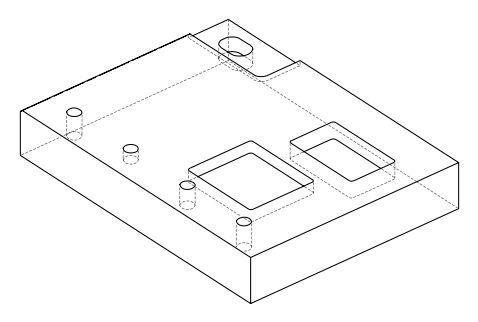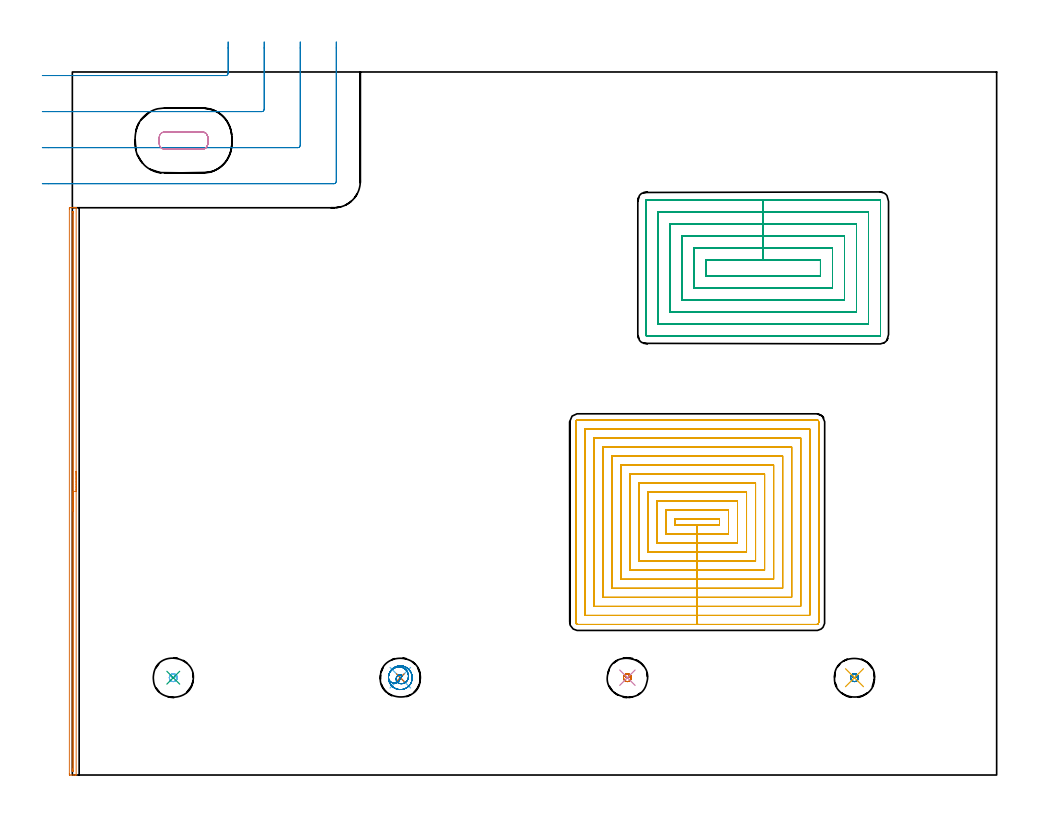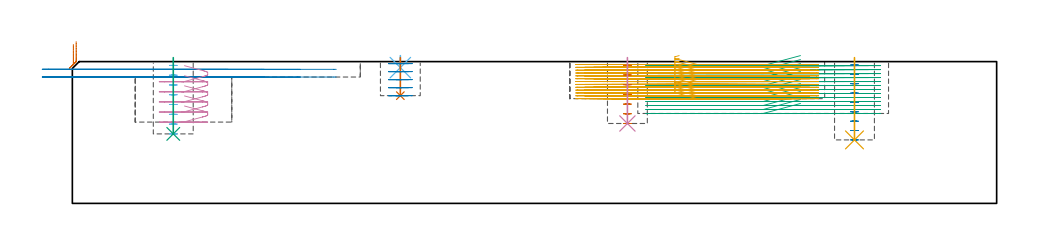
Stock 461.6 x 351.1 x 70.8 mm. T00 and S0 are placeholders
(PLAN: 14 operations, 9 tool changes, 133.5 min)
(1 AREA_MILL | FG_CHAMFER_SURFACE | UGT0205_001 | 4.68 min | 1650 mm3)
(2 MILL_CORNER_NOTCH_RECTANGULAR | CORNER_NOTCH_RECTANGULAR | UGT0201_106 | Follow Part, ap 6, ae 75% | 2.82 min | 74782 mm3)
(3 MILL_RECTANGULAR_POCKET | POCKET_RECTANGULAR_STRAIGHT | NXT0201_009 | Follow Part, ap 2, ae 75% | 40.87 min | 245680 mm3)
(4 MILL_RECTANGULAR_POCKET_1 | POCKET_RECTANGULAR_STRAIGHT_1 | UGT0201_106 | Follow Part, ap 6, ae 75% | 1.25 min | 31154 mm3)
(5 MILL_RECTANGULAR_POCKET_2 | POCKET_RECTANGULAR_STRAIGHT_2 | NXT0201_008 | Follow Part, ap 1.5, ae 75% | 79.91 min | 254518 mm3)
(6 MILL_BLIND_HOLE_FROM_SOLID_MATERIAL | STEP1POCKET | NXT0201_012 | Spiral | 0.6 min | 11217 mm3)
(7 MILL_BLIND_HOLE_FROM_SOLID_MATERIAL_1 | STEP1POCKET_2 | NXT0201_012 | Spiral | 0.52 min | 9600 mm3)
(8 MILL_BLIND_HOLE_FROM_SOLID_MATERIAL_2 | STEP1POCKET_3 | NXT0201_012 | Spiral | 0.67 min | 12158 mm3)
(9 BORE_BLIND_HOLE | STEP1POCKET | UGT0332_076 | 0.15 min | 0 mm3)
(10 BORE_BLIND_HOLE_1 | STEP1POCKET_2 | UGT0332_076 | 0.13 min | 0 mm3)
(11 BORE_BLIND_HOLE_2 | STEP1POCKET_3 | UGT0332_076 | 0.17 min | 0 mm3)
(12 SPOT_DRILL | STEP1POCKET_1 | NXT0321_9005460120000 | 0.05 min | 208 mm3)
(13 DRILL_BLIND_HOLE_INTO_CENTER | STEP1POCKET_1 | NXT0301_128 | 0.08 min | 1595 mm3)
(14 MILL_ROUGH_BLIND_HOLE_CONTOUR | STEP1POCKET_1 | NXT0201_009 | Spiral | 1.55 min | 3466 mm3)
(TOOL UGT0205_001 | Chamfer Mill 20 x 3 x 45 deg. | D20 FL50 Z2)
(TOOL UGT0201_106 | End Mill 24 mm | D24 FL25 Z2)
(TOOL NXT0201_009 | ENDMILL 8mm [2P460-0800-NA 1630] | D8 FL26 Z6)
(TOOL NXT0201_008 | ENDMILL 6mm [2P460-0600-NA 1630] | D6 FL26 Z6)
(TOOL NXT0201_012 | ENDMILL 16mm [2P460-1600-NA 1630] | D16 FL38 Z6)
(TOOL UGT0332_076 | 19.75 mm Rough Boring Bar | D19.75)
(TOOL NXT0321_9005460120000 | NC Spot Drill, 142deg, 12mm, Carbide, Uncoated | D12 PA142 FL30 Z2)
(TOOL NXT0301_128 | Carbide Drill 12mm [861.1-1200-036A1-GP GC34] | D12 PA150 FL37.4 Z2)
(OP 1 AREA_MILL)
G17 G21 G94 G90
T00 M6
G54
G17 G0 G90 X1.9 Y151.65 S1061 M3
G43 Z80.8 H0
G94 G1 Y151.612 Z79.928 F250.
Y151.498 Z79.063
Y151.309 Z78.212
Y151.047 Z77.38
Y150.713 Z76.574
Y150.31 Z75.8
Y149.842 Z75.064
Y149.31 Z74.372
Y148.721 Z73.729
Y148.078 Z73.139
Y147.386 Z72.608
Y146.65 Z72.14
Y145.876 Z71.737
Y145.07 Z71.403
Y144.238 Z71.141
Y143.387 Z70.952
Y142.522 Z70.838
Y141.65 Z70.8
Y0.162
X1.898 Y0.01 Z70.789
X1.762 Y0.002 Z70.654
X1.62 Y0. Z70.52
X1.275 Z70.175
X0.638 Z69.533
X-0.557 Z68.34
X-1.115 Y0.001 Z67.779
X-1.341 Y0.004 Z67.553
X-1.491 Y0.01 Z67.404
X-1.496 Y0.221 Z67.401
X-1.5 Y0.608 Z67.4
X-1.499 Y282.692 Z67.401
X-1.496 Y283.079
X-1.491 Y283.29 Z67.404
X-1.115 Y283.3 Z67.779
X-0.557 Z68.34
X-0.238 Z68.658
X0.32 Z69.216
X0.638 Z69.533
X1.275 Z70.175
X1.62 Z70.52
X1.762 Y283.298 Z70.654
X1.898 Y283.29 Z70.788
X1.9 Y283.138 Z70.8
Y141.65
X0.486 Z69.386
X0.485 Y2.074 Z69.385
X0.484 Y2.033 Z69.384
X0.482 Y2.013 Z69.382
X0.481 Y2.011 Z69.381
X0.452 Y2.008 Z69.352
X0.147 Y2.001 Z69.047
X-0.021 Y2.003 Z68.879
X-0.05 Y2.005 Z68.85
X-0.076 Y2.009 Z68.824
X-0.079 Y2.046 Z68.821
X-0.084 Y2.236 Z68.816
X-0.085 Y2.394 Z68.815
X-0.086 Y2.976 Z68.814
X-0.085 Y280.906 Z68.815
X-0.081 Y281.197 Z68.819
X-0.079 Y281.268 Z68.821
X-0.075 Y281.291 Z68.825
X-0.057 Y281.293 Z68.843
X0.007 Y281.296 Z68.907
X0.252 Y281.299 Z69.152
X0.421 Y281.297 Z69.321
X0.45 Y281.295 Z69.35
X0.476 Y281.291 Z69.376
X0.479 Y281.254 Z69.379
X0.484 Y281.064 Z69.384
X0.485 Y280.906 Z69.385
X0.486 Y280.751 Z69.386
Y141.65
Y140.778 Z69.424
Y139.914 Z69.538
Y139.062 Z69.726
Y138.23 Z69.989
Y137.424 Z70.323
Y136.65 Z70.725
Y135.914 Z71.194
Y135.222 Z71.725
Y134.579 Z72.315
Y133.99 Z72.958
Y133.458 Z73.65
Y132.99 Z74.386
Y132.587 Z75.16
Y132.253 Z75.966
Y131.991 Z76.798
Y131.802 Z77.649
Y131.688 Z78.514
Y131.65 Z79.386
G0 Z80.8
M5
M2
(OP 2 MILL_CORNER_NOTCH_RECTANGULAR)
G17 G21 G94 G90
T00 M6
G54
G17 G0 G90 X-15. Y349.3 S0 M3
G43 Z80.8 H0
Z66.95
G94 G1 X-12. F250.
X76.607 F500.
G3 X77.8 Y350.493 R1.2
G1 Y363.1
Y366.1 F250.
G0 Z80.8
X-15. Y331.3
Z66.95
G1 X-12.
X94.606 F500.
G3 X95.8 Y332.494 R1.2
G1 Y363.1
Y366.1 F250.
G0 Z80.8
X-15. Y313.3
Z66.95
G1 X-12.
X112.606 F500.
G3 X113.8 Y314.494 R1.2
G1 Y363.1
Y366.1 F250.
G0 Z80.8
X-15. Y295.3
Z66.95
G1 X-12.
X130.606 F500.
G3 X131.8 Y296.494 R1.2
G1 Y363.1
Y366.1 F250.
G0 Z80.8
X-15. Y349.3
Z63.1
G1 X-12.
X76.607 F500.
G3 X77.8 Y350.493 R1.2
G1 Y363.1
Y366.1 F250.
G0 Z80.8
X-15. Y331.3
Z63.1
G1 X-12.
X94.606 F500.
G3 X95.8 Y332.494 R1.2
G1 Y363.1
Y366.1 F250.
G0 Z80.8
X-15. Y313.3
Z63.1
G1 X-12.
X112.606 F500.
G3 X113.8 Y314.494 R1.2
G1 Y363.1
Y366.1 F250.
G0 Z80.8
X-15. Y295.3
Z63.1
G1 X-12.
X130.606 F500.
G3 X131.8 Y296.494 R1.2
G1 Y363.1
Y366.1 F250.
G0 Z80.8
M5
M2
(OP 3 MILL_RECTANGULAR_POCKET)
G17 G21 G94 G90
T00 M6
G54
G17 G0 G90 X363.632 Y257.2 S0 M3
G43 Z80.8 H1
Z73.8
G94 G1 X345. Z68.808 F250.
X316.4 F500.
Y249.3
X373.6
Y257.2
X345.
Y263.2
X310.4
Y243.3
X379.6
Y263.2
X345.
Y269.2
X304.4
Y237.3
X385.6
Y269.2
X345.
Y275.2
X298.4
Y231.3
X391.6
Y275.2
X345.
Y281.2
X292.4
Y225.3
X397.6
Y281.2
X345.
Y287.2
X286.8
G3 X286.4 Y286.8 R0.4
G1 Y219.7
G3 X286.8 Y219.3 R0.4
G1 X403.2
G3 X403.6 Y219.7 R0.4
G1 Y286.8
G3 X403.2 Y287.2 R0.4
G1 X345.
X344.
G0 X363.632 Y257.2 Z71.808
G1 X345. Z66.815 F250.
X316.4 F500.
Y249.3
X373.6
Y257.2
X345.
Y263.2
X310.4
Y243.3
X379.6
Y263.2
X345.
Y269.2
X304.4
Y237.3
X385.6
Y269.2
X345.
Y275.2
X298.4
Y231.3
X391.6
Y275.2
X345.
Y281.2
X292.4
Y225.3
X397.6
Y281.2
X345.
Y287.2
X286.8
G3 X286.4 Y286.8 R0.4
G1 Y219.7
G3 X286.8 Y219.3 R0.4
G1 X403.2
G3 X403.6 Y219.7 R0.4
G1 Y286.8
G3 X403.2 Y287.2 R0.4
G1 X345.
X344.
G0 X363.632 Y257.2 Z69.815
G1 X345. Z64.823 F250.
X316.4 F500.
Y249.3
X373.6
Y257.2
X345.
Y263.2
X310.4
Y243.3
X379.6
Y263.2
X345.
Y269.2
X304.4
Y237.3
X385.6
Y269.2
X345.
Y275.2
X298.4
Y231.3
X391.6
Y275.2
X345.
Y281.2
X292.4
Y225.3
X397.6
Y281.2
X345.
Y287.2
X286.8
G3 X286.4 Y286.8 R0.4
G1 Y219.7
G3 X286.8 Y219.3 R0.4
G1 X403.2
G3 X403.6 Y219.7 R0.4
G1 Y286.8
G3 X403.2 Y287.2 R0.4
G1 X345.
X344.
G0 X363.632 Y257.2 Z67.823
G1 X345. Z62.831 F250.
X316.4 F500.
Y249.3
X373.6
Y257.2
X345.
Y263.2
X310.4
Y243.3
X379.6
Y263.2
X345.
Y269.2
X304.4
Y237.3
X385.6
Y269.2
X345.
Y275.2
X298.4
Y231.3
X391.6
Y275.2
X345.
Y281.2
X292.4
Y225.3
X397.6
Y281.2
X345.
Y287.2
X286.8
G3 X286.4 Y286.8 R0.4
G1 Y219.7
G3 X286.8 Y219.3 R0.4
G1 X403.2
G3 X403.6 Y219.7 R0.4
G1 Y286.8
G3 X403.2 Y287.2 R0.4
G1 X345.
X344.
G0 X363.632 Y257.2 Z65.831
G1 X345. Z60.838 F250.
X316.4 F500.
Y249.3
X373.6
Y257.2
X345.
Y263.2
X310.4
Y243.3
X379.6
Y263.2
X345.
Y269.2
X304.4
Y237.3
X385.6
Y269.2
X345.
Y275.2
X298.4
Y231.3
X391.6
Y275.2
X345.
Y281.2
X292.4
Y225.3
X397.6
Y281.2
X345.
Y287.2
X286.8
G3 X286.4 Y286.8 R0.4
G1 Y219.7
G3 X286.8 Y219.3 R0.4
G1 X403.2
G3 X403.6 Y219.7 R0.4
G1 Y286.8
G3 X403.2 Y287.2 R0.4
G1 X345.
X344.
G0 X363.632 Y257.2 Z63.838
G1 X345. Z58.846 F250.
X316.4 F500.
Y249.3
X373.6
Y257.2
X345.
Y263.2
X310.4
Y243.3
X379.6
Y263.2
X345.
Y269.2
X304.4
Y237.3
X385.6
Y269.2
X345.
Y275.2
X298.4
Y231.3
X391.6
Y275.2
X345.
Y281.2
X292.4
Y225.3
X397.6
Y281.2
X345.
Y287.2
X286.8
G3 X286.4 Y286.8 R0.4
G1 Y219.7
G3 X286.8 Y219.3 R0.4
G1 X403.2
G3 X403.6 Y219.7 R0.4
G1 Y286.8
G3 X403.2 Y287.2 R0.4
G1 X345.
X344.
G0 X363.632 Y257.2 Z61.846
G1 X345. Z56.854 F250.
X316.4 F500.
Y249.3
X373.6
Y257.2
X345.
Y263.2
X310.4
Y243.3
X379.6
Y263.2
X345.
Y269.2
X304.4
Y237.3
X385.6
Y269.2
X345.
Y275.2
X298.4
Y231.3
X391.6
Y275.2
X345.
Y281.2
X292.4
Y225.3
X397.6
Y281.2
X345.
Y287.2
X286.8
G3 X286.4 Y286.8 R0.4
G1 Y219.7
G3 X286.8 Y219.3 R0.4
G1 X403.2
G3 X403.6 Y219.7 R0.4
G1 Y286.8
G3 X403.2 Y287.2 R0.4
G1 X345.
X344.
G0 X363.632 Y257.2 Z59.854
G1 X345. Z54.861 F250.
X316.4 F500.
Y249.3
X373.6
Y257.2
X345.
Y263.2
X310.4
Y243.3
X379.6
Y263.2
X345.
Y269.2
X304.4
Y237.3
X385.6
Y269.2
X345.
Y275.2
X298.4
Y231.3
X391.6
Y275.2
X345.
Y281.2
X292.4
Y225.3
X397.6
Y281.2
X345.
Y287.2
X286.8
G3 X286.4 Y286.8 R0.4
G1 Y219.7
G3 X286.8 Y219.3 R0.4
G1 X403.2
G3 X403.6 Y219.7 R0.4
G1 Y286.8
G3 X403.2 Y287.2 R0.4
G1 X345.
X344.
G0 X363.632 Y257.2 Z57.861
G1 X345. Z52.869 F250.
X316.4 F500.
Y249.3
X373.6
Y257.2
X345.
Y263.2
X310.4
Y243.3
X379.6
Y263.2
X345.
Y269.2
X304.4
Y237.3
X385.6
Y269.2
X345.
Y275.2
X298.4
Y231.3
X391.6
Y275.2
X345.
Y281.2
X292.4
Y225.3
X397.6
Y281.2
X345.
Y287.2
X286.8
G3 X286.4 Y286.8 R0.4
G1 Y219.7
G3 X286.8 Y219.3 R0.4
G1 X403.2
G3 X403.6 Y219.7 R0.4
G1 Y286.8
G3 X403.2 Y287.2 R0.4
G1 X345.
X344.
G0 X363.632 Y257.2 Z55.869
G1 X345. Z50.877 F250.
X316.4 F500.
Y249.3
X373.6
Y257.2
X345.
Y263.2
X310.4
Y243.3
X379.6
Y263.2
X345.
Y269.2
X304.4
Y237.3
X385.6
Y269.2
X345.
Y275.2
X298.4
Y231.3
X391.6
Y275.2
X345.
Y281.2
X292.4
Y225.3
X397.6
Y281.2
X345.
Y287.2
X286.8
G3 X286.4 Y286.8 R0.4
G1 Y219.7
G3 X286.8 Y219.3 R0.4
G1 X403.2
G3 X403.6 Y219.7 R0.4
G1 Y286.8
G3 X403.2 Y287.2 R0.4
G1 X345.
X344.
G0 X363.632 Y257.2 Z53.877
G1 X345. Z48.885 F250.
X316.4 F500.
Y249.3
X373.6
Y257.2
X345.
Y263.2
X310.4
Y243.3
X379.6
Y263.2
X345.
Y269.2
X304.4
Y237.3
X385.6
Y269.2
X345.
Y275.2
X298.4
Y231.3
X391.6
Y275.2
X345.
Y281.2
X292.4
Y225.3
X397.6
Y281.2
X345.
Y287.2
X286.8
G3 X286.4 Y286.8 R0.4
G1 Y219.7
G3 X286.8 Y219.3 R0.4
G1 X403.2
G3 X403.6 Y219.7 R0.4
G1 Y286.8
G3 X403.2 Y287.2 R0.4
G1 X345.
X344.
G0 X363.632 Y257.2 Z51.885
G1 X345. Z46.892 F250.
X316.4 F500.
Y249.3
X373.6
Y257.2
X345.
Y263.2
X310.4
Y243.3
X379.6
Y263.2
X345.
Y269.2
X304.4
Y237.3
X385.6
Y269.2
X345.
Y275.2
X298.4
Y231.3
X391.6
Y275.2
X345.
Y281.2
X292.4
Y225.3
X397.6
Y281.2
X345.
Y287.2
X286.8
G3 X286.4 Y286.8 R0.4
G1 Y219.7
G3 X286.8 Y219.3 R0.4
G1 X403.2
G3 X403.6 Y219.7 R0.4
G1 Y286.8
G3 X403.2 Y287.2 R0.4
G1 X345.
X344.
G0 X363.632 Y257.2 Z49.892
G1 X345. Z44.9 F250.
X316.4 F500.
Y249.3
X373.6
Y257.2
X345.
Y263.2
X310.4
Y243.3
X379.6
Y263.2
X345.
Y269.2
X304.4
Y237.3
X385.6
Y269.2
X345.
Y275.2
X298.4
Y231.3
X391.6
Y275.2
X345.
Y281.2
X292.4
Y225.3
X397.6
Y281.2
X345.
Y287.2
X286.8
G3 X286.4 Y286.8 R0.4
G1 Y219.7
G3 X286.8 Y219.3 R0.4
G1 X403.2
G3 X403.6 Y219.7 R0.4
G1 Y286.8
G3 X403.2 Y287.2 R0.4
G1 X345.
X344.
G0 Z80.8
M5
M2
(OP 4 MILL_RECTANGULAR_POCKET_1)
G17 G21 G94 G90
T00 M6
G54
G17 G0 G90 X55.995 Y312.6 S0 M3
G43 Z80.8 H0
Z68.767
G94 G1 X65.161 Z66.31 F250.
X65.575 Y312.659 Z66.198
X65.975 Y312.784 Z66.086
X66.349 Y312.971 Z65.974
X66.688 Y313.216 Z65.862
X66.984 Y313.512 Z65.75
X67.229 Y313.851 Z65.638
X67.416 Y314.225 Z65.526
X67.541 Y314.625 Z65.414
X67.6 Y315.039 Z65.302
Y318.661 Z64.331
X67.541 Y319.075 Z64.219
X67.416 Y319.475 Z64.107
X67.229 Y319.849 Z63.995
X66.984 Y320.188 Z63.882
X66.688 Y320.484 Z63.77
X66.349 Y320.729 Z63.658
X65.975 Y320.916 Z63.546
X65.575 Y321.041 Z63.434
X65.161 Y321.1 Z63.322
X65. Z63.279
X55.5 Z60.733
X46. F500.
G3 X43.4 Y318.5 R2.6
G1 Y315.2
G3 X46. Y312.6 R2.6
G1 X65.
G3 X67.6 Y315.2 R2.6
G1 Y318.5
G3 X65. Y321.1 R2.6
G1 X55.5
X54.5
G0 X55.995 Y312.6 Z63.733
G1 X65.161 Z61.277 F250.
X65.575 Y312.659 Z61.165
X65.975 Y312.784 Z61.053
X66.349 Y312.971 Z60.941
X66.688 Y313.216 Z60.829
X66.984 Y313.512 Z60.717
X67.229 Y313.851 Z60.604
X67.416 Y314.225 Z60.492
X67.541 Y314.625 Z60.38
X67.6 Y315.039 Z60.268
Y318.661 Z59.298
X67.541 Y319.075 Z59.185
X67.416 Y319.475 Z59.073
X67.229 Y319.849 Z58.961
X66.984 Y320.188 Z58.849
X66.688 Y320.484 Z58.737
X66.349 Y320.729 Z58.625
X65.975 Y320.916 Z58.513
X65.575 Y321.041 Z58.401
X65.161 Y321.1 Z58.289
X65. Z58.245
X55.5 Z55.7
X46. F500.
G3 X43.4 Y318.5 R2.6
G1 Y315.2
G3 X46. Y312.6 R2.6
G1 X65.
G3 X67.6 Y315.2 R2.6
G1 Y318.5
G3 X65. Y321.1 R2.6
G1 X55.5
X54.5
G0 X55.995 Y312.6 Z58.7
G1 X65.161 Z56.244 F250.
X65.575 Y312.659 Z56.132
X65.975 Y312.784 Z56.02
X66.349 Y312.971 Z55.907
X66.688 Y313.216 Z55.795
X66.984 Y313.512 Z55.683
X67.229 Y313.851 Z55.571
X67.416 Y314.225 Z55.459
X67.541 Y314.625 Z55.347
X67.6 Y315.039 Z55.235
Y318.661 Z54.264
X67.541 Y319.075 Z54.152
X67.416 Y319.475 Z54.04
X67.229 Y319.849 Z53.928
X66.984 Y320.188 Z53.816
X66.688 Y320.484 Z53.704
X66.349 Y320.729 Z53.592
X65.975 Y320.916 Z53.48
X65.575 Y321.041 Z53.367
X65.161 Y321.1 Z53.255
X65. Z53.212
X55.5 Z50.667
X46. F500.
G3 X43.4 Y318.5 R2.6
G1 Y315.2
G3 X46. Y312.6 R2.6
G1 X65.
G3 X67.6 Y315.2 R2.6
G1 Y318.5
G3 X65. Y321.1 R2.6
G1 X55.5
X54.5
G0 X55.995 Y312.6 Z53.667
G1 X65.161 Z51.21 F250.
X65.575 Y312.659 Z51.098
X65.975 Y312.784 Z50.986
X66.349 Y312.971 Z50.874
X66.688 Y313.216 Z50.762
X66.984 Y313.512 Z50.65
X67.229 Y313.851 Z50.538
X67.416 Y314.225 Z50.426
X67.541 Y314.625 Z50.314
X67.6 Y315.039 Z50.202
Y318.661 Z49.231
X67.541 Y319.075 Z49.119
X67.416 Y319.475 Z49.007
X67.229 Y319.849 Z48.895
X66.984 Y320.188 Z48.783
X66.688 Y320.484 Z48.67
X66.349 Y320.729 Z48.558
X65.975 Y320.916 Z48.446
X65.575 Y321.041 Z48.334
X65.161 Y321.1 Z48.222
X65. Z48.179
X55.5 Z45.633
X46. F500.
G3 X43.4 Y318.5 R2.6
G1 Y315.2
G3 X46. Y312.6 R2.6
G1 X65.
G3 X67.6 Y315.2 R2.6
G1 Y318.5
G3 X65. Y321.1 R2.6
G1 X55.5
X54.5
G0 X55.995 Y312.6 Z48.633
G1 X65.161 Z46.177 F250.
X65.575 Y312.659 Z46.065
X65.975 Y312.784 Z45.953
X66.349 Y312.971 Z45.841
X66.688 Y313.216 Z45.729
X66.984 Y313.512 Z45.617
X67.229 Y313.851 Z45.505
X67.416 Y314.225 Z45.392
X67.541 Y314.625 Z45.28
X67.6 Y315.039 Z45.168
Y318.661 Z44.198
X67.541 Y319.075 Z44.085
X67.416 Y319.475 Z43.973
X67.229 Y319.849 Z43.861
X66.984 Y320.188 Z43.749
X66.688 Y320.484 Z43.637
X66.349 Y320.729 Z43.525
X65.975 Y320.916 Z43.413
X65.575 Y321.041 Z43.301
X65.161 Y321.1 Z43.189
X65. Z43.146
X55.5 Z40.6
X46. F500.
G3 X43.4 Y318.5 R2.6
G1 Y315.2
G3 X46. Y312.6 R2.6
G1 X65.
G3 X67.6 Y315.2 R2.6
G1 Y318.5
G3 X65. Y321.1 R2.6
G1 X55.5
X54.5
G0 Z80.8
M5
M2
(OP 5 MILL_RECTANGULAR_POCKET_2)
G17 G21 G94 G90
T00 M6
G54
G17 G0 G90 X303.057 Y127.9 S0 M3
G43 Z80.8 H1
Z73.8
G94 G1 X300.9 Z73.222 F250.
Y124.7 Z72.364
X312.05 Z69.377
X323.2 F500.
Y127.9
X300.9
Y124.7
X312.05
Y120.2
X327.7
Y132.4
X296.4
Y120.2
X312.05
Y115.7
X332.2
Y136.9
X291.9
Y115.7
X312.05
Y111.2
X336.7
Y141.4
X287.4
Y111.2
X312.05
Y106.7
X341.2
Y145.9
X282.9
Y106.7
X312.05
Y102.2
X345.7
Y150.4
X278.4
Y102.2
X312.05
Y97.7
X350.2
Y154.9
X273.9
Y97.7
X312.05
Y93.2
X354.7
Y159.4
X269.4
Y93.2
X312.05
Y88.7
X359.2
Y163.9
X264.9
Y88.7
X312.05
Y84.2
X363.7
Y168.4
X260.4
Y84.2
X312.05
Y79.7
X368.2
Y172.9
X255.9
Y79.7
X312.05
Y75.2
X371.7
G3 X372.7 Y76.2 R1.
G1 Y176.4
G3 X371.7 Y177.4 R1.
G1 X252.4
G3 X251.4 Y176.4 R1.
G1 Y76.2
G3 X252.4 Y75.2 R1.
G1 X312.05
X313.05
G0 X303.057 Y127.9 Z72.377
G1 X300.9 Z71.799 F250.
Y124.7 Z70.941
X312.05 Z67.954
X323.2 F500.
Y127.9
X300.9
Y124.7
X312.05
Y120.2
X327.7
Y132.4
X296.4
Y120.2
X312.05
Y115.7
X332.2
Y136.9
X291.9
Y115.7
X312.05
Y111.2
X336.7
Y141.4
X287.4
Y111.2
X312.05
Y106.7
X341.2
Y145.9
X282.9
Y106.7
X312.05
Y102.2
X345.7
Y150.4
X278.4
Y102.2
X312.05
Y97.7
X350.2
Y154.9
X273.9
Y97.7
X312.05
Y93.2
X354.7
Y159.4
X269.4
Y93.2
X312.05
Y88.7
X359.2
Y163.9
X264.9
Y88.7
X312.05
Y84.2
X363.7
Y168.4
X260.4
Y84.2
X312.05
Y79.7
X368.2
Y172.9
X255.9
Y79.7
X312.05
Y75.2
X371.7
G3 X372.7 Y76.2 R1.
G1 Y176.4
G3 X371.7 Y177.4 R1.
G1 X252.4
G3 X251.4 Y176.4 R1.
G1 Y76.2
G3 X252.4 Y75.2 R1.
G1 X312.05
X313.05
G0 X303.057 Y127.9 Z70.954
G1 X300.9 Z70.376 F250.
Y124.7 Z69.518
X312.05 Z66.531
X323.2 F500.
Y127.9
X300.9
Y124.7
X312.05
Y120.2
X327.7
Y132.4
X296.4
Y120.2
X312.05
Y115.7
X332.2
Y136.9
X291.9
Y115.7
X312.05
Y111.2
X336.7
Y141.4
X287.4
Y111.2
X312.05
Y106.7
X341.2
Y145.9
X282.9
Y106.7
X312.05
Y102.2
X345.7
Y150.4
X278.4
Y102.2
X312.05
Y97.7
X350.2
Y154.9
X273.9
Y97.7
X312.05
Y93.2
X354.7
Y159.4
X269.4
Y93.2
X312.05
Y88.7
X359.2
Y163.9
X264.9
Y88.7
X312.05
Y84.2
X363.7
Y168.4
X260.4
Y84.2
X312.05
Y79.7
X368.2
Y172.9
X255.9
Y79.7
X312.05
Y75.2
X371.7
G3 X372.7 Y76.2 R1.
G1 Y176.4
G3 X371.7 Y177.4 R1.
G1 X252.4
G3 X251.4 Y176.4 R1.
G1 Y76.2
G3 X252.4 Y75.2 R1.
G1 X312.05
X313.05
G0 X303.057 Y127.9 Z69.531
G1 X300.9 Z68.953 F250.
Y124.7 Z68.095
X312.05 Z65.108
X323.2 F500.
Y127.9
X300.9
Y124.7
X312.05
Y120.2
X327.7
Y132.4
X296.4
Y120.2
X312.05
Y115.7
X332.2
Y136.9
X291.9
Y115.7
X312.05
Y111.2
X336.7
Y141.4
X287.4
Y111.2
X312.05
Y106.7
X341.2
Y145.9
X282.9
Y106.7
X312.05
Y102.2
X345.7
Y150.4
X278.4
Y102.2
X312.05
Y97.7
X350.2
Y154.9
X273.9
Y97.7
X312.05
Y93.2
X354.7
Y159.4
X269.4
Y93.2
X312.05
Y88.7
X359.2
Y163.9
X264.9
Y88.7
X312.05
Y84.2
X363.7
Y168.4
X260.4
Y84.2
X312.05
Y79.7
X368.2
Y172.9
X255.9
Y79.7
X312.05
Y75.2
X371.7
G3 X372.7 Y76.2 R1.
G1 Y176.4
G3 X371.7 Y177.4 R1.
G1 X252.4
G3 X251.4 Y176.4 R1.
G1 Y76.2
G3 X252.4 Y75.2 R1.
G1 X312.05
X313.05
G0 X303.057 Y127.9 Z68.108
G1 X300.9 Z67.53 F250.
Y124.7 Z66.672
X312.05 Z63.685
X323.2 F500.
Y127.9
X300.9
Y124.7
X312.05
Y120.2
X327.7
Y132.4
X296.4
Y120.2
X312.05
Y115.7
X332.2
Y136.9
X291.9
Y115.7
X312.05
Y111.2
X336.7
Y141.4
X287.4
Y111.2
X312.05
Y106.7
X341.2
Y145.9
X282.9
Y106.7
X312.05
Y102.2
X345.7
Y150.4
X278.4
Y102.2
X312.05
Y97.7
X350.2
Y154.9
X273.9
Y97.7
X312.05
Y93.2
X354.7
Y159.4
X269.4
Y93.2
X312.05
Y88.7
X359.2
Y163.9
X264.9
Y88.7
X312.05
Y84.2
X363.7
Y168.4
X260.4
Y84.2
X312.05
Y79.7
X368.2
Y172.9
X255.9
Y79.7
X312.05
Y75.2
X371.7
G3 X372.7 Y76.2 R1.
G1 Y176.4
G3 X371.7 Y177.4 R1.
G1 X252.4
G3 X251.4 Y176.4 R1.
G1 Y76.2
G3 X252.4 Y75.2 R1.
G1 X312.05
X313.05
G0 X303.057 Y127.9 Z66.685
G1 X300.9 Z66.107 F250.
Y124.7 Z65.249
X312.05 Z62.261
X323.2 F500.
Y127.9
X300.9
Y124.7
X312.05
Y120.2
X327.7
Y132.4
X296.4
Y120.2
X312.05
Y115.7
X332.2
Y136.9
X291.9
Y115.7
X312.05
Y111.2
X336.7
Y141.4
X287.4
Y111.2
X312.05
Y106.7
X341.2
Y145.9
X282.9
Y106.7
X312.05
Y102.2
X345.7
Y150.4
X278.4
Y102.2
X312.05
Y97.7
X350.2
Y154.9
X273.9
Y97.7
X312.05
Y93.2
X354.7
Y159.4
X269.4
Y93.2
X312.05
Y88.7
X359.2
Y163.9
X264.9
Y88.7
X312.05
Y84.2
X363.7
Y168.4
X260.4
Y84.2
X312.05
Y79.7
X368.2
Y172.9
X255.9
Y79.7
X312.05
Y75.2
X371.7
G3 X372.7 Y76.2 R1.
G1 Y176.4
G3 X371.7 Y177.4 R1.
G1 X252.4
G3 X251.4 Y176.4 R1.
G1 Y76.2
G3 X252.4 Y75.2 R1.
G1 X312.05
X313.05
G0 X303.057 Y127.9 Z65.261
G1 X300.9 Z64.683 F250.
Y124.7 Z63.826
X312.05 Z60.838
X323.2 F500.
Y127.9
X300.9
Y124.7
X312.05
Y120.2
X327.7
Y132.4
X296.4
Y120.2
X312.05
Y115.7
X332.2
Y136.9
X291.9
Y115.7
X312.05
Y111.2
X336.7
Y141.4
X287.4
Y111.2
X312.05
Y106.7
X341.2
Y145.9
X282.9
Y106.7
X312.05
Y102.2
X345.7
Y150.4
X278.4
Y102.2
X312.05
Y97.7
X350.2
Y154.9
X273.9
Y97.7
X312.05
Y93.2
X354.7
Y159.4
X269.4
Y93.2
X312.05
Y88.7
X359.2
Y163.9
X264.9
Y88.7
X312.05
Y84.2
X363.7
Y168.4
X260.4
Y84.2
X312.05
Y79.7
X368.2
Y172.9
X255.9
Y79.7
X312.05
Y75.2
X371.7
G3 X372.7 Y76.2 R1.
G1 Y176.4
G3 X371.7 Y177.4 R1.
G1 X252.4
G3 X251.4 Y176.4 R1.
G1 Y76.2
G3 X252.4 Y75.2 R1.
G1 X312.05
X313.05
G0 X303.057 Y127.9 Z63.838
G1 X300.9 Z63.26 F250.
Y124.7 Z62.403
X312.05 Z59.415
X323.2 F500.
Y127.9
X300.9
Y124.7
X312.05
Y120.2
X327.7
Y132.4
X296.4
Y120.2
X312.05
Y115.7
X332.2
Y136.9
X291.9
Y115.7
X312.05
Y111.2
X336.7
Y141.4
X287.4
Y111.2
X312.05
Y106.7
X341.2
Y145.9
X282.9
Y106.7
X312.05
Y102.2
X345.7
Y150.4
X278.4
Y102.2
X312.05
Y97.7
X350.2
Y154.9
X273.9
Y97.7
X312.05
Y93.2
X354.7
Y159.4
X269.4
Y93.2
X312.05
Y88.7
X359.2
Y163.9
X264.9
Y88.7
X312.05
Y84.2
X363.7
Y168.4
X260.4
Y84.2
X312.05
Y79.7
X368.2
Y172.9
X255.9
Y79.7
X312.05
Y75.2
X371.7
G3 X372.7 Y76.2 R1.
G1 Y176.4
G3 X371.7 Y177.4 R1.
G1 X252.4
G3 X251.4 Y176.4 R1.
G1 Y76.2
G3 X252.4 Y75.2 R1.
G1 X312.05
X313.05
G0 X303.057 Y127.9 Z62.415
G1 X300.9 Z61.837 F250.
Y124.7 Z60.98
X312.05 Z57.992
X323.2 F500.
Y127.9
X300.9
Y124.7
X312.05
Y120.2
X327.7
Y132.4
X296.4
Y120.2
X312.05
Y115.7
X332.2
Y136.9
X291.9
Y115.7
X312.05
Y111.2
X336.7
Y141.4
X287.4
Y111.2
X312.05
Y106.7
X341.2
Y145.9
X282.9
Y106.7
X312.05
Y102.2
X345.7
Y150.4
X278.4
Y102.2
X312.05
Y97.7
X350.2
Y154.9
X273.9
Y97.7
X312.05
Y93.2
X354.7
Y159.4
X269.4
Y93.2
X312.05
Y88.7
X359.2
Y163.9
X264.9
Y88.7
X312.05
Y84.2
X363.7
Y168.4
X260.4
Y84.2
X312.05
Y79.7
X368.2
Y172.9
X255.9
Y79.7
X312.05
Y75.2
X371.7
G3 X372.7 Y76.2 R1.
G1 Y176.4
G3 X371.7 Y177.4 R1.
G1 X252.4
G3 X251.4 Y176.4 R1.
G1 Y76.2
G3 X252.4 Y75.2 R1.
G1 X312.05
X313.05
G0 X303.057 Y127.9 Z60.992
G1 X300.9 Z60.414 F250.
Y124.7 Z59.557
X312.05 Z56.569
X323.2 F500.
Y127.9
X300.9
Y124.7
X312.05
Y120.2
X327.7
Y132.4
X296.4
Y120.2
X312.05
Y115.7
X332.2
Y136.9
X291.9
Y115.7
X312.05
Y111.2
X336.7
Y141.4
X287.4
Y111.2
X312.05
Y106.7
X341.2
Y145.9
X282.9
Y106.7
X312.05
Y102.2
X345.7
Y150.4
X278.4
Y102.2
X312.05
Y97.7
X350.2
Y154.9
X273.9
Y97.7
X312.05
Y93.2
X354.7
Y159.4
X269.4
Y93.2
X312.05
Y88.7
X359.2
Y163.9
X264.9
Y88.7
X312.05
Y84.2
X363.7
Y168.4
X260.4
Y84.2
X312.05
Y79.7
X368.2
Y172.9
X255.9
Y79.7
X312.05
Y75.2
X371.7
G3 X372.7 Y76.2 R1.
G1 Y176.4
G3 X371.7 Y177.4 R1.
G1 X252.4
G3 X251.4 Y176.4 R1.
G1 Y76.2
G3 X252.4 Y75.2 R1.
G1 X312.05
X313.05
G0 X303.057 Y127.9 Z59.569
G1 X300.9 Z58.991 F250.
Y124.7 Z58.134
X312.05 Z55.146
X323.2 F500.
Y127.9
X300.9
Y124.7
X312.05
Y120.2
X327.7
Y132.4
X296.4
Y120.2
X312.05
Y115.7
X332.2
Y136.9
X291.9
Y115.7
X312.05
Y111.2
X336.7
Y141.4
X287.4
Y111.2
X312.05
Y106.7
X341.2
Y145.9
X282.9
Y106.7
X312.05
Y102.2
X345.7
Y150.4
X278.4
Y102.2
X312.05
Y97.7
X350.2
Y154.9
X273.9
Y97.7
X312.05
Y93.2
X354.7
Y159.4
X269.4
Y93.2
X312.05
Y88.7
X359.2
Y163.9
X264.9
Y88.7
X312.05
Y84.2
X363.7
Y168.4
X260.4
Y84.2
X312.05
Y79.7
X368.2
Y172.9
X255.9
Y79.7
X312.05
Y75.2
X371.7
G3 X372.7 Y76.2 R1.
G1 Y176.4
G3 X371.7 Y177.4 R1.
G1 X252.4
G3 X251.4 Y176.4 R1.
G1 Y76.2
G3 X252.4 Y75.2 R1.
G1 X312.05
X313.05
G0 X303.057 Y127.9 Z58.146
G1 X300.9 Z57.568 F250.
Y124.7 Z56.711
X312.05 Z53.723
X323.2 F500.
Y127.9
X300.9
Y124.7
X312.05
Y120.2
X327.7
Y132.4
X296.4
Y120.2
X312.05
Y115.7
X332.2
Y136.9
X291.9
Y115.7
X312.05
Y111.2
X336.7
Y141.4
X287.4
Y111.2
X312.05
Y106.7
X341.2
Y145.9
X282.9
Y106.7
X312.05
Y102.2
X345.7
Y150.4
X278.4
Y102.2
X312.05
Y97.7
X350.2
Y154.9
X273.9
Y97.7
X312.05
Y93.2
X354.7
Y159.4
X269.4
Y93.2
X312.05
Y88.7
X359.2
Y163.9
X264.9
Y88.7
X312.05
Y84.2
X363.7
Y168.4
X260.4
Y84.2
X312.05
Y79.7
X368.2
Y172.9
X255.9
Y79.7
X312.05
Y75.2
X371.7
G3 X372.7 Y76.2 R1.
G1 Y176.4
G3 X371.7 Y177.4 R1.
G1 X252.4
G3 X251.4 Y176.4 R1.
G1 Y76.2
G3 X252.4 Y75.2 R1.
G1 X312.05
X313.05
G0 X303.057 Y127.9 Z56.723
G1 X300.9 Z56.145 F250.
Y124.7 Z55.288
X312.05 Z52.3
X323.2 F500.
Y127.9
X300.9
Y124.7
X312.05
Y120.2
X327.7
Y132.4
X296.4
Y120.2
X312.05
Y115.7
X332.2
Y136.9
X291.9
Y115.7
X312.05
Y111.2
X336.7
Y141.4
X287.4
Y111.2
X312.05
Y106.7
X341.2
Y145.9
X282.9
Y106.7
X312.05
Y102.2
X345.7
Y150.4
X278.4
Y102.2
X312.05
Y97.7
X350.2
Y154.9
X273.9
Y97.7
X312.05
Y93.2
X354.7
Y159.4
X269.4
Y93.2
X312.05
Y88.7
X359.2
Y163.9
X264.9
Y88.7
X312.05
Y84.2
X363.7
Y168.4
X260.4
Y84.2
X312.05
Y79.7
X368.2
Y172.9
X255.9
Y79.7
X312.05
Y75.2
X371.7
G3 X372.7 Y76.2 R1.
G1 Y176.4
G3 X371.7 Y177.4 R1.
G1 X252.4
G3 X251.4 Y176.4 R1.
G1 Y76.2
G3 X252.4 Y75.2 R1.
G1 X312.05
X313.05
G0 Z80.8
M5
M2
(OP 6 MILL_BLIND_HOLE_FROM_SOLID_MATERIAL)
G17 G21 G94 G90
T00 M6
G54
G17 G0 G90 X50.4 Y48.6 S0 M3
G43 Z80.8 H1
Z68.913
G94 G3 X51.375 Y49.575 R0.975 F250.
X50.4 Y50.55 R0.975
X48.45 Y48.6 R1.95
X50.4 Y50.55 R-1.95
X49.425 Y49.575 R0.975
X50.4 Y48.6 R0.975
G0 Z64.025
G3 X51.375 Y49.575 R0.975
X50.4 Y50.55 R0.975
X48.45 Y48.6 R1.95
X50.4 Y50.55 R-1.95
X49.425 Y49.575 R0.975
X50.4 Y48.6 R0.975
G0 Z59.138
G3 X51.375 Y49.575 R0.975
X50.4 Y50.55 R0.975
X48.45 Y48.6 R1.95
X50.4 Y50.55 R-1.95
X49.425 Y49.575 R0.975
X50.4 Y48.6 R0.975
G0 Z54.25
G3 X51.375 Y49.575 R0.975
X50.4 Y50.55 R0.975
X48.45 Y48.6 R1.95
X50.4 Y50.55 R-1.95
X49.425 Y49.575 R0.975
X50.4 Y48.6 R0.975
G0 Z49.363
G3 X51.375 Y49.575 R0.975
X50.4 Y50.55 R0.975
X48.45 Y48.6 R1.95
X50.4 Y50.55 R-1.95
X49.425 Y49.575 R0.975
X50.4 Y48.6 R0.975
G0 Z44.475
G3 X51.375 Y49.575 R0.975
X50.4 Y50.55 R0.975
X48.45 Y48.6 R1.95
X50.4 Y50.55 R-1.95
X49.425 Y49.575 R0.975
X50.4 Y48.6 R0.975
G0 Z39.588
G3 X51.375 Y49.575 R0.975
X50.4 Y50.55 R0.975
X48.45 Y48.6 R1.95
X50.4 Y50.55 R-1.95
X49.425 Y49.575 R0.975
X50.4 Y48.6 R0.975
G0 Z34.7
G3 X51.375 Y49.575 R0.975
X50.4 Y50.55 R0.975
X48.45 Y48.6 R1.95
X50.4 Y50.55 R-1.95
X49.425 Y49.575 R0.975
X50.4 Y48.6 R0.975
G0 Z80.8
M5
M2
(OP 7 MILL_BLIND_HOLE_FROM_SOLID_MATERIAL_1)
G17 G21 G94 G90
T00 M6
G54
G17 G0 G90 X277.2 Y48.6 S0 M3
G43 Z80.8 H1
Z68.957
G94 G3 X278.175 Y49.575 R0.975 F250.
X277.2 Y50.55 R0.975
X275.25 Y48.6 R1.95
X277.2 Y50.55 R-1.95
X276.225 Y49.575 R0.975
X277.2 Y48.6 R0.975
G0 Z64.114
G3 X278.175 Y49.575 R0.975
X277.2 Y50.55 R0.975
X275.25 Y48.6 R1.95
X277.2 Y50.55 R-1.95
X276.225 Y49.575 R0.975
X277.2 Y48.6 R0.975
G0 Z59.271
G3 X278.175 Y49.575 R0.975
X277.2 Y50.55 R0.975
X275.25 Y48.6 R1.95
X277.2 Y50.55 R-1.95
X276.225 Y49.575 R0.975
X277.2 Y48.6 R0.975
G0 Z54.429
G3 X278.175 Y49.575 R0.975
X277.2 Y50.55 R0.975
X275.25 Y48.6 R1.95
X277.2 Y50.55 R-1.95
X276.225 Y49.575 R0.975
X277.2 Y48.6 R0.975
G0 Z49.586
G3 X278.175 Y49.575 R0.975
X277.2 Y50.55 R0.975
X275.25 Y48.6 R1.95
X277.2 Y50.55 R-1.95
X276.225 Y49.575 R0.975
X277.2 Y48.6 R0.975
G0 Z44.743
G3 X278.175 Y49.575 R0.975
X277.2 Y50.55 R0.975
X275.25 Y48.6 R1.95
X277.2 Y50.55 R-1.95
X276.225 Y49.575 R0.975
X277.2 Y48.6 R0.975
G0 Z39.9
G3 X278.175 Y49.575 R0.975
X277.2 Y50.55 R0.975
X275.25 Y48.6 R1.95
X277.2 Y50.55 R-1.95
X276.225 Y49.575 R0.975
X277.2 Y48.6 R0.975
G0 Z80.8
M5
M2
(OP 8 MILL_BLIND_HOLE_FROM_SOLID_MATERIAL_2)
G17 G21 G94 G90
T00 M6
G54
G17 G0 G90 X390.6 Y48.6 S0 M3
G43 Z80.8 H1
Z69.122
G94 G3 X391.575 Y49.575 R0.975 F250.
X390.6 Y50.55 R0.975
X388.65 Y48.6 R1.95
X390.6 Y50.55 R-1.95
X389.625 Y49.575 R0.975
X390.6 Y48.6 R0.975
G0 Z64.444
G3 X391.575 Y49.575 R0.975
X390.6 Y50.55 R0.975
X388.65 Y48.6 R1.95
X390.6 Y50.55 R-1.95
X389.625 Y49.575 R0.975
X390.6 Y48.6 R0.975
G0 Z59.767
G3 X391.575 Y49.575 R0.975
X390.6 Y50.55 R0.975
X388.65 Y48.6 R1.95
X390.6 Y50.55 R-1.95
X389.625 Y49.575 R0.975
X390.6 Y48.6 R0.975
G0 Z55.089
G3 X391.575 Y49.575 R0.975
X390.6 Y50.55 R0.975
X388.65 Y48.6 R1.95
X390.6 Y50.55 R-1.95
X389.625 Y49.575 R0.975
X390.6 Y48.6 R0.975
G0 Z50.411
G3 X391.575 Y49.575 R0.975
X390.6 Y50.55 R0.975
X388.65 Y48.6 R1.95
X390.6 Y50.55 R-1.95
X389.625 Y49.575 R0.975
X390.6 Y48.6 R0.975
G0 Z45.733
G3 X391.575 Y49.575 R0.975
X390.6 Y50.55 R0.975
X388.65 Y48.6 R1.95
X390.6 Y50.55 R-1.95
X389.625 Y49.575 R0.975
X390.6 Y48.6 R0.975
G0 Z41.056
G3 X391.575 Y49.575 R0.975
X390.6 Y50.55 R0.975
X388.65 Y48.6 R1.95
X390.6 Y50.55 R-1.95
X389.625 Y49.575 R0.975
X390.6 Y48.6 R0.975
G0 Z36.378
G3 X391.575 Y49.575 R0.975
X390.6 Y50.55 R0.975
X388.65 Y48.6 R1.95
X390.6 Y50.55 R-1.95
X389.625 Y49.575 R0.975
X390.6 Y48.6 R0.975
G0 Z31.7
G3 X391.575 Y49.575 R0.975
X390.6 Y50.55 R0.975
X388.65 Y48.6 R1.95
X390.6 Y50.55 R-1.95
X389.625 Y49.575 R0.975
X390.6 Y48.6 R0.975
G0 Z80.8
M5
M2
(OP 9 BORE_BLIND_HOLE)
G17 G21 G94 G90
T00 M6
G54
G17 G0 G90 X50.4 Y48.6 S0 M3
G43 Z80.8 H0
G94 G85 G98 Z34.7 F250. R72.8
G80
M5
M2
(OP 10 BORE_BLIND_HOLE_1)
G17 G21 G94 G90
T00 M6
G54
G17 G0 G90 X277.2 Y48.6 S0 M3
G43 Z80.8 H0
G94 G85 G98 Z39.9 F250. R72.8
G80
M5
M2
(OP 11 BORE_BLIND_HOLE_2)
G17 G21 G94 G90
T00 M6
G54
G17 G0 G90 X390.6 Y48.6 S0 M3
G43 Z80.8 H0
G94 G85 G98 Z31.7 F250. R72.8
G80
M5
M2
(OP 12 SPOT_DRILL)
G17 G21 G94 G90
T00 M6
G54
G17 G0 G90 X163.8 Y48.6 S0 M3
G43 Z80.8 H0
G94 G81 G98 Z67.8 F250. R73.8
G80
M5
M2
(OP 13 DRILL_BLIND_HOLE_INTO_CENTER)
G17 G21 G94 G90
T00 M6
G54
G17 G0 G90 X163.8 Y48.6 S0 M3
G43 Z80.8 H1
G94 G81 G98 Z53.8 F250. R72.8
G80
M5
M2
(OP 14 MILL_ROUGH_BLIND_HOLE_CONTOUR)
G17 G21 G94 G90
T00 M6
G54
G17 G0 G90 X163.8 Y48.6 S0 M3
G43 Z80.8 H1
Z69.8
G94 G3 X163.819 Y50.033 R0.716 F250.
X161.817 Y48.652 R2.063
X163.34 Y45.727 R2.262
X167.761 Y48.392 R3.541
X163.555 Y53.976 R4.623
X157.868 Y49.067 R5.34
X163.333 Y42.668 R5.95
X157.868 Y49.067 R-5.95
X160.601 Y45.868 R2.975
X163.8 Y48.6 R2.975
G0 Z65.8
G3 X163.819 Y50.033 R0.716
X161.817 Y48.652 R2.063
X163.34 Y45.727 R2.262
X167.761 Y48.392 R3.541
X163.555 Y53.976 R4.623
X157.868 Y49.067 R5.34
X163.333 Y42.668 R5.95
X157.868 Y49.067 R-5.95
X160.601 Y45.868 R2.975
X163.8 Y48.6 R2.975
G0 Z61.8
G3 X163.819 Y50.033 R0.716
X161.817 Y48.652 R2.063
X163.34 Y45.727 R2.262
X167.761 Y48.392 R3.541
X163.555 Y53.976 R4.623
X157.868 Y49.067 R5.34
X163.333 Y42.668 R5.95
X157.868 Y49.067 R-5.95
X160.601 Y45.868 R2.975
X163.8 Y48.6 R2.975
G0 Z57.8
G3 X163.819 Y50.033 R0.716
X161.817 Y48.652 R2.063
X163.34 Y45.727 R2.262
X167.761 Y48.392 R3.541
X163.555 Y53.976 R4.623
X157.868 Y49.067 R5.34
X163.333 Y42.668 R5.95
X157.868 Y49.067 R-5.95
X160.601 Y45.868 R2.975
X163.8 Y48.6 R2.975
G0 Z53.8
G3 X163.819 Y50.033 R0.716
X161.817 Y48.652 R2.063
X163.34 Y45.727 R2.262
X167.761 Y48.392 R3.541
X163.555 Y53.976 R4.623
X157.868 Y49.067 R5.34
X163.333 Y42.668 R5.95
X157.868 Y49.067 R-5.95
X160.601 Y45.868 R2.975
X163.8 Y48.6 R2.975
G0 Z80.8
M5
M2
